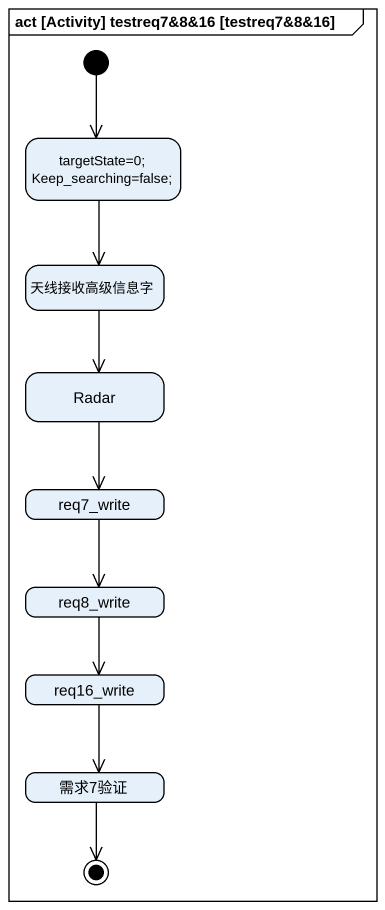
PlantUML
@startuml
mainframe act [Activity] testreq7&8&16 [testreq7&8&16]
hide empty description
state "targetState=0; Keep_searching=false;" as targetState_0_Keep
state 天线接收高级信息字
state Radar
state req7_write
state req8_write
state req16_write
state 需求7验证
[*] --> targetState_0_Keep
targetState_0_Keep --> 天线接收高级信息字
天线接收高级信息字 --> Radar
Radar --> req7_write
req7_write --> req8_write
req8_write --> req16_write
req16_write --> 需求7验证
需求7验证 --> [*]
@enduml
